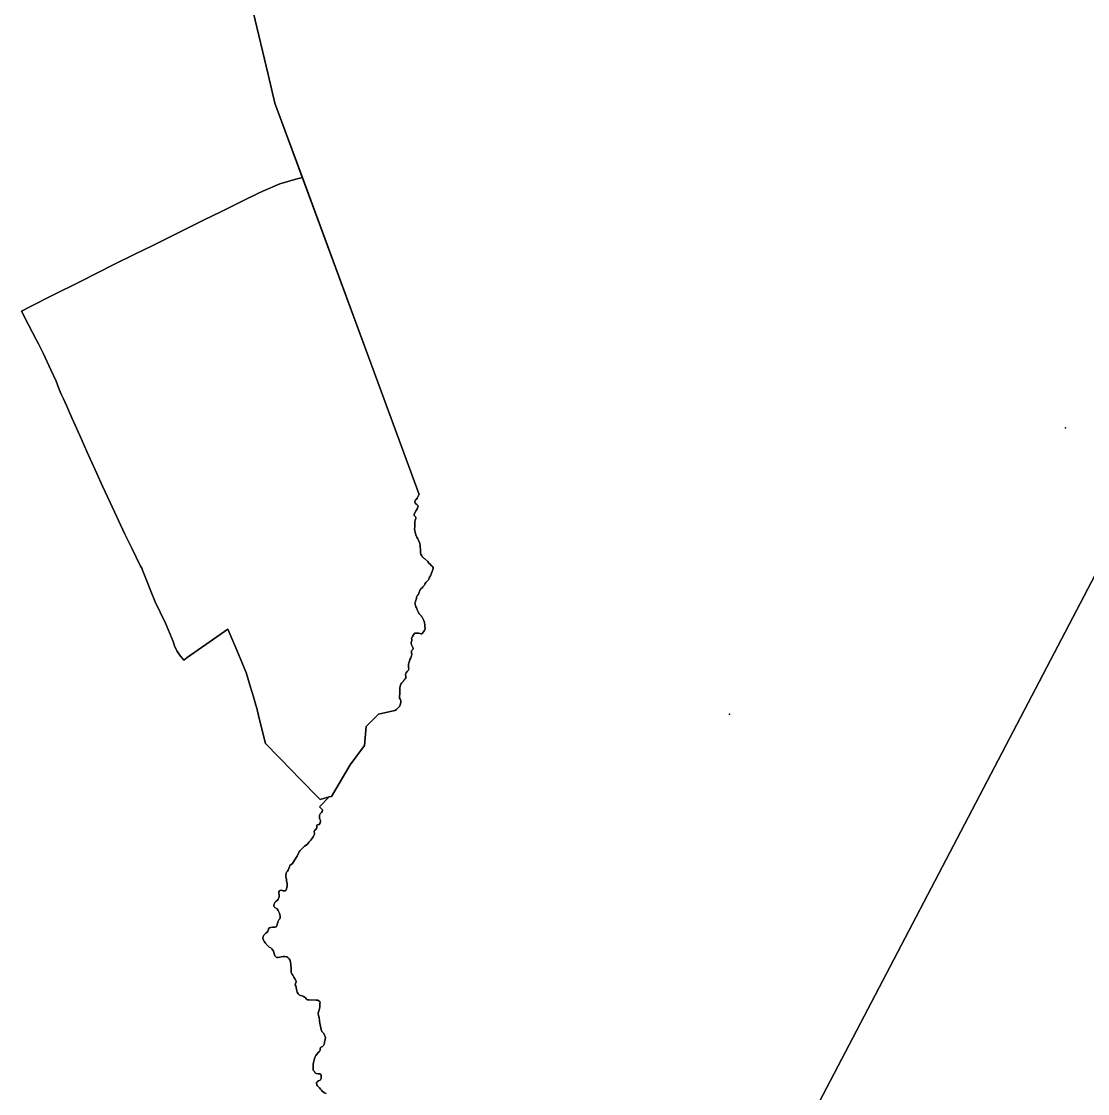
# Model space of a CAD drawing. Header units: inches. Extents: x 11258954 to 11313122, y 3645444 to 3695200.
# Drawn here: x 11271974 to 11278703, y 3681567 to 3688335 of the extents above; entities that cross this region are included whole.
import ezdxf

# ---------------------------------------------------------------- set-up
doc = ezdxf.new("R2010")
doc.units = ezdxf.units.IN
doc.header["$MEASUREMENT"] = 0
for name, color, linetype in [('AnnexationHistory', 183, 'Continuous'), ('PointOfInterest', 52, 'Continuous'), ('RecyclingCenter', 61, 'Continuous')]:
    doc.layers.add(name, color=color, linetype=linetype)

msp = doc.modelspace()

# ---------------------------------------------------------------- linework, layer by layer
at = {"layer": 'AnnexationHistory'}
for points in [[(11283531.0785, 3693980.6975, 0), (11278632.864, 3684616.741, 0), (11276000, 3679583.4735, 0)], [(11276000, 3679583.4735, 0), (11278632.864, 3684616.741, 0), (11283531.0785, 3693980.6975, 0)], [(11273341.125, 3688793.8125, 0), (11273530.5, 3688000, 0), (11273573.8125, 3687819.625, 0), (11273746.8015, 3687350.071, 0), (11273704.5625, 3687340.125, 0), (11273604.0315, 3687310.8125, 0), (11273496.8125, 3687262.9375, 0), (11273470.4375, 3687251.125, 0), (11273448.2815, 3687240.25, 0), (11273384.1845, 3687208.7615, 0), (11273231.75, 3687133.875, 0), (11273131.719, 3687084.5625, 0), (11272966.727, 3687002.3335, 0), (11272798.6875, 3686918.9375, 0), (11272693.6245, 3686867.157, 0), (11272557.125, 3686799.8125, 0), (11272452.661, 3686747.1515, 0), (11272341.2235, 3686690.968, 0), (11272168.177, 3686604.1645, 0), (11272025.719, 3686532.5625, 0), (11271973.5625, 3686506.25, 0), (11272018.8415, 3686419.2335, 0), (11272068.6565, 3686323.5, 0), (11272081.304, 3686299.2325, 0), (11272109.7545, 3686240.817, 0), (11272159.844, 3686135.625, 0), (11272193.7815, 3686064.375, 0), (11272209.1875, 3686018.9375, 0), (11272218.5315, 3685998.0625, 0), (11272227.3125, 3685978.375, 0), (11272238.6565, 3685952.9375, 0), (11272249.5, 3685928.75, 0), (11272259.594, 3685906.125, 0), (11272270.719, 3685881.1875, 0), (11272292.1565, 3685832.875, 0), (11272341.375, 3685720.9375, 0), (11272386.4565, 3685619.509, 0), (11272448.7815, 3685482.0625, 0), (11272485.4555, 3685401.5855, 0), (11272533.6565, 3685297.5, 0), (11272627.094, 3685097.9375, 0), (11272633.0315, 3685085.875, 0), (11272670.647, 3685009.6055, 0), (11272725.9065, 3684897.5625, 0), (11272732.75, 3684883.6875, 0), (11272737.3725, 3684872.134, 0), (11272762.7365, 3684808.743, 0), (11272790.939, 3684738.258, 0), (11272817.625, 3684671.5625, 0), (11272849.063, 3684605.355, 0), (11272881.9065, 3684536.1875, 0), (11272888.375, 3684522.625, 0), (11272909.498, 3684472.104, 0), (11272931.469, 3684420.375, 0), (11272940.2205, 3684394.213, 0), (11272950.3775, 3684370.565, 0), (11272953.6565, 3684362.9375, 0), (11272961.9775, 3684350.5235, 0), (11272971.703, 3684336.0135, 0), (11272998.9045, 3684303.0505, 0), (11273020.5315, 3684320.5625, 0), (11273275.879, 3684498.789, 0), (11273294.9685, 3684454.781, 0), (11273333.084, 3684366.9115, 0), (11273358.9635, 3684305.4475, 0), (11273386.2445, 3684240.654, 0), (11273392.7665, 3684225.1635, 0), (11273418.077, 3684138.796, 0), (11273437.7625, 3684071.621, 0), (11273453.4295, 3684018.1595, 0), (11273458.7515, 3684000, 0), (11273474.771, 3683935.116, 0), (11273513.605, 3683777.776, 0), (11273683.5615, 3683603.2465, 0), (11273725.192, 3683560.496, 0), (11273858.459, 3683423.643, 0), (11273916.368, 3683439.5185, 0), (11273855.5625, 3683377, 0), (11273857, 3683374.75, 0), (11273866, 3683367.25, 0), (11273873, 3683357.5, 0), (11273874, 3683352.75, 0), (11273872, 3683348.25, 0), (11273868, 3683341.75, 0), (11273860, 3683333.25, 0), (11273856, 3683324.25, 0), (11273854, 3683314.75, 0), (11273855, 3683306, 0), (11273858, 3683300, 0), (11273862, 3683290.75, 0), (11273862, 3683280, 0), (11273860, 3683275.5, 0), (11273853, 3683265.75, 0), (11273842, 3683262.75, 0), (11273838, 3683260.75, 0), (11273839, 3683255.75, 0), (11273839, 3683244.25, 0), (11273837, 3683239.75, 0), (11273832, 3683234, 0), (11273823, 3683227.25, 0), (11273821, 3683223.5, 0), (11273821, 3683219.75, 0), (11273824, 3683211.75, 0), (11273824, 3683205.5, 0), (11273816, 3683187.5, 0), (11273801, 3683166.25, 0), (11273790, 3683156, 0), (11273784, 3683148.25, 0), (11273777, 3683140.25, 0), (11273760, 3683128.5, 0), (11273746, 3683115.25, 0), (11273731, 3683099.5, 0), (11273726, 3683093.25, 0), (11273722, 3683084.5, 0), (11273713, 3683066.75, 0), (11273708, 3683058, 0), (11273691, 3683030.5, 0), (11273683.5625, 3683019.875, 0), (11273677, 3683013.5, 0), (11273668, 3683006.75, 0), (11273665, 3682999.25, 0), (11273662, 3682989, 0), (11273657, 3682977.75, 0), (11273654, 3682971.5, 0), (11273647, 3682965, 0), (11273642, 3682948.25, 0), (11273643, 3682938, 0), (11273646, 3682919.5, 0), (11273647, 3682907.75, 0), (11273650, 3682896, 0), (11273651, 3682887, 0), (11273651, 3682874.25, 0), (11273645, 3682852.5, 0), (11273642, 3682849.5, 0), (11273638, 3682848, 0), (11273626, 3682848, 0), (11273612, 3682850.75, 0), (11273605, 3682849.5, 0), (11273602, 3682847.25, 0), (11273599, 3682841.75, 0), (11273599, 3682833.5, 0), (11273601, 3682821.75, 0), (11273600, 3682810.25, 0), (11273599, 3682804, 0), (11273594, 3682794.75, 0), (11273589, 3682789, 0), (11273581, 3682781.25, 0), (11273574, 3682773.25, 0), (11273570, 3682767.5, 0), (11273566, 3682757.75, 0), (11273566, 3682749.5, 0), (11273568, 3682745.25, 0), (11273573, 3682741.25, 0), (11273588, 3682732.5, 0), (11273595, 3682723.5, 0), (11273602, 3682705.5, 0), (11273605, 3682695.5, 0), (11273607, 3682687.5, 0), (11273606, 3682677.5, 0), (11273604, 3682671, 0), (11273598, 3682664.25, 0), (11273591, 3682652.25, 0), (11273587, 3682633.5, 0), (11273584, 3682622.75, 0), (11273581, 3682619, 0), (11273576, 3682617.25, 0), (11273558, 3682617, 0), (11273547, 3682615.75, 0), (11273539, 3682613, 0), (11273533.875, 3682608.375, 0), (11273532, 3682602.75, 0), (11273528, 3682591.75, 0), (11273524, 3682585.25, 0), (11273517, 3682580.5, 0), (11273509, 3682574, 0), (11273504, 3682567.5, 0), (11273500, 3682558.25, 0), (11273498, 3682548.25, 0), (11273500, 3682540.75, 0), (11273507, 3682524.5, 0), (11273511, 3682519, 0), (11273529, 3682499.25, 0), (11273538, 3682492, 0), (11273547, 3682486.5, 0), (11273554, 3682481, 0), (11273560, 3682472.5, 0), (11273564, 3682465.75, 0), (11273574, 3682436, 0), (11273581, 3682428.5, 0), (11273585, 3682427, 0), (11273593, 3682427, 0), (11273604, 3682428.5, 0), (11273614, 3682431.5, 0), (11273625.969, 3682433, 0), (11273637, 3682432.5, 0), (11273648, 3682430.75, 0), (11273656, 3682425.75, 0), (11273663, 3682417.25, 0), (11273669, 3682407.25, 0), (11273672.0625, 3682396.1875, 0), (11273674.469, 3682381.8125, 0), (11273675.969, 3682353.875, 0), (11273676, 3682343.25, 0), (11273677, 3682332, 0), (11273680, 3682323.25, 0), (11273686, 3682314.5, 0), (11273692, 3682302, 0), (11273704, 3682284.75, 0), (11273708, 3682277.25, 0), (11273707, 3682271.75, 0), (11273703, 3682262.5, 0), (11273702, 3682254.75, 0), (11273705, 3682247.25, 0), (11273710, 3682226.75, 0), (11273712, 3682216.25, 0), (11273715, 3682206.5, 0), (11273720, 3682198, 0), (11273727, 3682191.5, 0), (11273734, 3682187.25, 0), (11273745, 3682183.75, 0), (11273754, 3682179.5, 0), (11273764, 3682173.25, 0), (11273773, 3682162.5, 0), (11273778, 3682159.75, 0), (11273788, 3682158.75, 0), (11273834, 3682158, 0), (11273845, 3682156, 0), (11273852, 3682151.75, 0), (11273857, 3682148.25, 0), (11273859, 3682144.25, 0), (11273858, 3682137.75, 0), (11273858, 3682126.75, 0), (11273857, 3682115.5, 0), (11273855, 3682104.75, 0), (11273852, 3682094.75, 0), (11273848, 3682083, 0), (11273847, 3682072, 0), (11273849, 3682059.5, 0), (11273852, 3682047.75, 0), (11273856, 3682025.75, 0), (11273860, 3682000, 0), (11273861, 3681992.25, 0), (11273865, 3681971.25, 0), (11273869, 3681960.25, 0), (11273875, 3681953.25, 0), (11273883, 3681945.75, 0), (11273892, 3681922.25, 0), (11273891, 3681911.75, 0), (11273890, 3681906.5, 0), (11273889, 3681900, 0), (11273886, 3681894.5, 0), (11273886, 3681888.5, 0), (11273884, 3681878.75, 0), (11273881, 3681871.75, 0), (11273876, 3681866.5, 0), (11273874, 3681865.25, 0), (11273865, 3681860.5, 0), (11273862, 3681857.25, 0), (11273860, 3681848, 0), (11273859, 3681841.25, 0), (11273854, 3681832.5, 0), (11273848, 3681827.75, 0), (11273832, 3681808.75, 0), (11273827, 3681799.75, 0), (11273823, 3681789.5, 0), (11273821, 3681779, 0), (11273819, 3681771.25, 0), (11273818, 3681763.5, 0), (11273816, 3681752, 0), (11273815, 3681741.5, 0), (11273815, 3681719.25, 0), (11273816, 3681715.5, 0), (11273822.969, 3681706.8125, 0), (11273826, 3681700.25, 0), (11273830, 3681696, 0), (11273834, 3681694.25, 0), (11273847, 3681692.25, 0), (11273857, 3681691.75, 0), (11273864, 3681687.75, 0), (11273865, 3681684.75, 0), (11273866, 3681673.25, 0), (11273865, 3681663.25, 0), (11273862, 3681655, 0), (11273859, 3681652, 0), (11273849, 3681647.25, 0), (11273841, 3681642, 0), (11273837, 3681636.5, 0), (11273836, 3681631.75, 0), (11273838, 3681622.75, 0), (11273842, 3681616.25, 0), (11273847, 3681611, 0), (11273854, 3681603.25, 0), (11273862, 3681595, 0), (11273867, 3681589, 0), (11273872, 3681582.25, 0), (11273887, 3681571.25, 0), (11273896, 3681567, 0)], [(11273896, 3681567, 0), (11273887, 3681571.25, 0), (11273872, 3681582.25, 0), (11273867, 3681589, 0), (11273862, 3681595, 0), (11273854, 3681603.25, 0), (11273847, 3681611, 0), (11273842, 3681616.25, 0), (11273838, 3681622.75, 0), (11273836, 3681631.75, 0), (11273837, 3681636.5, 0), (11273841, 3681642, 0), (11273849, 3681647.25, 0), (11273859, 3681652, 0), (11273862, 3681655, 0), (11273865, 3681663.25, 0), (11273866, 3681673.25, 0), (11273865, 3681684.75, 0), (11273864, 3681687.75, 0), (11273857, 3681691.75, 0), (11273847, 3681692.25, 0), (11273834, 3681694.25, 0), (11273830, 3681696, 0), (11273826, 3681700.25, 0), (11273822.969, 3681706.8125, 0), (11273816, 3681715.5, 0), (11273815, 3681719.25, 0), (11273815, 3681741.5, 0), (11273816, 3681752, 0), (11273818, 3681763.5, 0), (11273819, 3681771.25, 0), (11273821, 3681779, 0), (11273823, 3681789.5, 0), (11273827, 3681799.75, 0), (11273832, 3681808.75, 0), (11273848, 3681827.75, 0), (11273854, 3681832.5, 0), (11273859, 3681841.25, 0), (11273860, 3681848, 0), (11273862, 3681857.25, 0), (11273865, 3681860.5, 0), (11273874, 3681865.25, 0), (11273876, 3681866.5, 0), (11273881, 3681871.75, 0), (11273884, 3681878.75, 0), (11273886, 3681888.5, 0), (11273886, 3681894.5, 0), (11273889, 3681900, 0), (11273890, 3681906.5, 0), (11273891, 3681911.75, 0), (11273892, 3681922.25, 0), (11273883, 3681945.75, 0), (11273875, 3681953.25, 0), (11273869, 3681960.25, 0), (11273865, 3681971.25, 0), (11273861, 3681992.25, 0), (11273860, 3682000, 0), (11273856, 3682025.75, 0), (11273852, 3682047.75, 0), (11273849, 3682059.5, 0), (11273847, 3682072, 0), (11273848, 3682083, 0), (11273852, 3682094.75, 0), (11273855, 3682104.75, 0), (11273857, 3682115.5, 0), (11273858, 3682126.75, 0), (11273858, 3682137.75, 0), (11273859, 3682144.25, 0), (11273857, 3682148.25, 0), (11273852, 3682151.75, 0), (11273845, 3682156, 0), (11273834, 3682158, 0), (11273788, 3682158.75, 0), (11273778, 3682159.75, 0), (11273773, 3682162.5, 0), (11273764, 3682173.25, 0), (11273754, 3682179.5, 0), (11273745, 3682183.75, 0), (11273734, 3682187.25, 0), (11273727, 3682191.5, 0), (11273720, 3682198, 0), (11273715, 3682206.5, 0), (11273712, 3682216.25, 0), (11273710, 3682226.75, 0), (11273705, 3682247.25, 0), (11273702, 3682254.75, 0), (11273703, 3682262.5, 0), (11273707, 3682271.75, 0), (11273708, 3682277.25, 0), (11273704, 3682284.75, 0), (11273692, 3682302, 0), (11273686, 3682314.5, 0), (11273680, 3682323.25, 0), (11273677, 3682332, 0), (11273676, 3682343.25, 0), (11273675.969, 3682353.875, 0), (11273674.469, 3682381.8125, 0), (11273672.0625, 3682396.1875, 0), (11273669, 3682407.25, 0), (11273663, 3682417.25, 0), (11273656, 3682425.75, 0), (11273648, 3682430.75, 0), (11273637, 3682432.5, 0), (11273625.969, 3682433, 0), (11273614, 3682431.5, 0), (11273604, 3682428.5, 0), (11273593, 3682427, 0), (11273585, 3682427, 0), (11273581, 3682428.5, 0), (11273574, 3682436, 0), (11273564, 3682465.75, 0), (11273560, 3682472.5, 0), (11273554, 3682481, 0), (11273547, 3682486.5, 0), (11273538, 3682492, 0), (11273529, 3682499.25, 0), (11273511, 3682519, 0), (11273507, 3682524.5, 0), (11273500, 3682540.75, 0), (11273498, 3682548.25, 0), (11273500, 3682558.25, 0), (11273504, 3682567.5, 0), (11273509, 3682574, 0), (11273517, 3682580.5, 0), (11273524, 3682585.25, 0), (11273528, 3682591.75, 0), (11273532, 3682602.75, 0), (11273533.875, 3682608.375, 0), (11273539, 3682613, 0), (11273547, 3682615.75, 0), (11273558, 3682617, 0), (11273576, 3682617.25, 0), (11273581, 3682619, 0), (11273584, 3682622.75, 0), (11273587, 3682633.5, 0), (11273591, 3682652.25, 0), (11273598, 3682664.25, 0), (11273604, 3682671, 0), (11273606, 3682677.5, 0), (11273607, 3682687.5, 0), (11273605, 3682695.5, 0), (11273602, 3682705.5, 0), (11273595, 3682723.5, 0), (11273588, 3682732.5, 0), (11273573, 3682741.25, 0), (11273568, 3682745.25, 0), (11273566, 3682749.5, 0), (11273566, 3682757.75, 0), (11273570, 3682767.5, 0), (11273574, 3682773.25, 0), (11273581, 3682781.25, 0), (11273589, 3682789, 0), (11273594, 3682794.75, 0), (11273599, 3682804, 0), (11273600, 3682810.25, 0), (11273601, 3682821.75, 0), (11273599, 3682833.5, 0), (11273599, 3682841.75, 0), (11273602, 3682847.25, 0), (11273605, 3682849.5, 0), (11273612, 3682850.75, 0), (11273626, 3682848, 0), (11273638, 3682848, 0), (11273642, 3682849.5, 0), (11273645, 3682852.5, 0), (11273651, 3682874.25, 0), (11273651, 3682887, 0), (11273650, 3682896, 0), (11273647, 3682907.75, 0), (11273646, 3682919.5, 0), (11273643, 3682938, 0), (11273642, 3682948.25, 0), (11273647, 3682965, 0), (11273654, 3682971.5, 0), (11273657, 3682977.75, 0), (11273662, 3682989, 0), (11273665, 3682999.25, 0), (11273668, 3683006.75, 0), (11273677, 3683013.5, 0), (11273683.5625, 3683019.875, 0), (11273691, 3683030.5, 0), (11273708, 3683058, 0), (11273713, 3683066.75, 0), (11273722, 3683084.5, 0), (11273726, 3683093.25, 0), (11273731, 3683099.5, 0), (11273746, 3683115.25, 0), (11273760, 3683128.5, 0), (11273777, 3683140.25, 0), (11273784, 3683148.25, 0), (11273790, 3683156, 0), (11273801, 3683166.25, 0), (11273816, 3683187.5, 0), (11273824, 3683205.5, 0), (11273824, 3683211.75, 0), (11273821, 3683219.75, 0), (11273821, 3683223.5, 0), (11273823, 3683227.25, 0), (11273832, 3683234, 0), (11273837, 3683239.75, 0), (11273839, 3683244.25, 0), (11273839, 3683255.75, 0), (11273838, 3683260.75, 0), (11273842, 3683262.75, 0), (11273853, 3683265.75, 0), (11273860, 3683275.5, 0), (11273862, 3683280, 0), (11273862, 3683290.75, 0), (11273858, 3683300, 0), (11273855, 3683306, 0), (11273854, 3683314.75, 0), (11273856, 3683324.25, 0), (11273860, 3683333.25, 0), (11273868, 3683341.75, 0), (11273872, 3683348.25, 0), (11273874, 3683352.75, 0), (11273873, 3683357.5, 0), (11273866, 3683367.25, 0), (11273857, 3683374.75, 0), (11273855.5625, 3683377, 0), (11273916.368, 3683439.5185, 0), (11273930.5995, 3683443.42, 0), (11274049.554, 3683642.481, 0), (11274138.5, 3683765.125, 0), (11274150, 3683884.25, 0), (11274228.0315, 3683962.8125, 0), (11274331.1875, 3683984.6875, 0), (11274341.9005, 3683992.45, 0), (11274352, 3684001.75, 0), (11274359, 3684011.5, 0), (11274365, 3684020.5, 0), (11274367, 3684027, 0), (11274368, 3684038.75, 0), (11274368, 3684048.5, 0), (11274365, 3684056.5, 0), (11274360, 3684064.25, 0), (11274359, 3684069.75, 0), (11274360, 3684078.75, 0), (11274363, 3684088, 0), (11274363, 3684100, 0), (11274363, 3684105.25, 0), (11274362, 3684115.5, 0), (11274363, 3684125.75, 0), (11274364, 3684139, 0), (11274367, 3684148, 0), (11274369, 3684152.25, 0), (11274375, 3684160.25, 0), (11274385, 3684169.75, 0), (11274388, 3684176.5, 0), (11274395, 3684184.75, 0), (11274399, 3684192.5, 0), (11274400, 3684199.75, 0), (11274398, 3684211.25, 0), (11274400, 3684219, 0), (11274402, 3684223.75, 0), (11274408, 3684232.25, 0), (11274416, 3684240.75, 0), (11274417, 3684243.75, 0), (11274418, 3684248.75, 0), (11274417, 3684257.75, 0), (11274416, 3684264.75, 0), (11274417, 3684277.25, 0), (11274419, 3684287.25, 0), (11274422, 3684297, 0), (11274426, 3684307.75, 0), (11274432, 3684317.75, 0), (11274436, 3684331.5, 0), (11274437, 3684338, 0), (11274435, 3684350.5, 0), (11274436, 3684360.5, 0), (11274436, 3684362.75, 0), (11274444, 3684370.75, 0), (11274446, 3684374, 0), (11274446, 3684380.25, 0), (11274445, 3684382.75, 0), (11274435, 3684400.25, 0), (11274433, 3684407.5, 0), (11274433, 3684414.25, 0), (11274436, 3684421.25, 0), (11274438, 3684427.75, 0), (11274438, 3684434, 0), (11274436, 3684439.5, 0), (11274443, 3684453.25, 0), (11274449, 3684463.25, 0), (11274457, 3684473.5, 0), (11274468, 3684474.5, 0), (11274480, 3684474.25, 0), (11274490, 3684472.25, 0), (11274495, 3684468.5, 0), (11274498, 3684468, 0), (11274501, 3684468.75, 0), (11274503, 3684471.25, 0), (11274517.0315, 3684490.1875, 0), (11274518.1875, 3684492.1875, 0), (11274519.25, 3684494.125, 0), (11274520.094, 3684495.875, 0), (11274520.625, 3684497.375, 0), (11274521.1875, 3684501.75, 0), (11274521.125, 3684507.125, 0), (11274520.719, 3684513.1875, 0), (11274520.219, 3684519.5625, 0), (11274519.75, 3684525.375, 0), (11274519.1565, 3684530.625, 0), (11274518.344, 3684535.6875, 0), (11274517.219, 3684540.9375, 0), (11274515.6875, 3684546.75, 0), (11274513.875, 3684552.625, 0), (11274511.969, 3684557.8125, 0), (11274510.0315, 3684561.75, 0), (11274508.0315, 3684565.3125, 0), (11274505.5315, 3684569.75, 0), (11274502.6875, 3684574.5625, 0), (11274499.6565, 3684579.125, 0), (11274497.844, 3684581.4375, 0), (11274495.9375, 3684583.625, 0), (11274493.969, 3684585.75, 0), (11274491.844, 3684587.9375, 0), (11274488.5625, 3684591.375, 0), (11274485.375, 3684594.875, 0), (11274482.6565, 3684598.25, 0), (11274480.844, 3684601.125, 0), (11274479.25, 3684604.5, 0), (11274477.25, 3684608.6875, 0), (11274475.094, 3684613.25, 0), (11274473.0625, 3684617.6875, 0), (11274470.719, 3684623, 0), (11274468.5315, 3684628.25, 0), (11274466.344, 3684633.6875, 0), (11274464.0625, 3684639.6875, 0), (11274461.125, 3684647.875, 0), (11274458.719, 3684656.0625, 0), (11274457.625, 3684663.1875, 0), (11274458.6875, 3684668.0625, 0), (11274460.344, 3684671.3125, 0), (11274461.969, 3684676.0625, 0), (11274463.5, 3684681.5, 0), (11274464.875, 3684687, 0), (11274466.5, 3684693.125, 0), (11274468.219, 3684698.9375, 0), (11274470.0315, 3684704.5, 0), (11274473, 3684712.75, 0), (11274479, 3684718, 0), (11274481, 3684726.75, 0), (11274488, 3684743.5, 0), (11274491, 3684748.75, 0), (11274495, 3684753.75, 0), (11274503, 3684760.5, 0), (11274507, 3684765.75, 0), (11274515, 3684774.5, 0), (11274520, 3684783.25, 0), (11274526, 3684792.75, 0), (11274534, 3684802.25, 0), (11274542, 3684809.5, 0), (11274546, 3684815, 0), (11274550, 3684826.75, 0), (11274555, 3684836, 0), (11274560, 3684846, 0), (11274568, 3684869.25, 0), (11274572, 3684881.5, 0), (11274572, 3684887.25, 0), (11274567, 3684896, 0), (11274562, 3684899.25, 0), (11274554, 3684908.5, 0), (11274546, 3684916, 0), (11274538, 3684925.25, 0), (11274519, 3684943, 0), (11274516, 3684945.25, 0), (11274510, 3684950.25, 0), (11274506, 3684953.25, 0), (11274500, 3684962, 0), (11274495, 3684971.5, 0), (11274493, 3684980.5, 0), (11274492, 3684992.25, 0), (11274492, 3685004.75, 0), (11274491, 3685016.75, 0), (11274490, 3685027, 0), (11274488, 3685040, 0), (11274480, 3685060.75, 0), (11274475, 3685068.5, 0), (11274469, 3685079, 0), (11274466, 3685089, 0), (11274458, 3685109.75, 0), (11274456, 3685121.5, 0), (11274455, 3685132, 0), (11274456, 3685144, 0), (11274457, 3685178.5, 0), (11274458, 3685186.25, 0), (11274462, 3685197.5, 0), (11274462, 3685204.25, 0), (11274461, 3685208.5, 0), (11274454, 3685213.75, 0), (11274453, 3685217.25, 0), (11274453, 3685224.75, 0), (11274454, 3685229.75, 0), (11274466, 3685248.75, 0), (11274471, 3685257.75, 0), (11274476, 3685268.75, 0), (11274477, 3685275.25, 0), (11274475, 3685279.5, 0), (11274470, 3685286.25, 0), (11274462, 3685291, 0), (11274458, 3685296, 0), (11274456, 3685303.25, 0), (11274457, 3685306.75, 0), (11274461, 3685314.75, 0), (11274467, 3685319.5, 0), (11274472, 3685326.75, 0), (11274482, 3685346.75, 0), (11274483.844, 3685349.5, 0), (11274193.6875, 3686137.0625, 0), (11273573.8125, 3687819.625, 0), (11273530.5, 3688000, 0), (11273341.125, 3688793.8125, 0)]]:
    msp.add_polyline3d(points, dxfattribs=at)
msp.add_polyline3d([(11273746.8015, 3687350.071, 0), (11274193.6875, 3686137.0625, 0), (11274483.844, 3685349.5, 0), (11274482, 3685346.75, 0), (11274472, 3685326.75, 0), (11274467, 3685319.5, 0), (11274461, 3685314.75, 0), (11274457, 3685306.75, 0), (11274456, 3685303.25, 0), (11274458, 3685296, 0), (11274462, 3685291, 0), (11274470, 3685286.25, 0), (11274475, 3685279.5, 0), (11274477, 3685275.25, 0), (11274476, 3685268.75, 0), (11274471, 3685257.75, 0), (11274466, 3685248.75, 0), (11274454, 3685229.75, 0), (11274453, 3685224.75, 0), (11274453, 3685217.25, 0), (11274454, 3685213.75, 0), (11274461, 3685208.5, 0), (11274462, 3685204.25, 0), (11274462, 3685197.5, 0), (11274458, 3685186.25, 0), (11274457, 3685178.5, 0), (11274456, 3685144, 0), (11274455, 3685132, 0), (11274456, 3685121.5, 0), (11274458, 3685109.75, 0), (11274466, 3685089, 0), (11274469, 3685079, 0), (11274475, 3685068.5, 0), (11274480, 3685060.75, 0), (11274488, 3685040, 0), (11274490, 3685027, 0), (11274491, 3685016.75, 0), (11274492, 3685004.75, 0), (11274492, 3684992.25, 0), (11274493, 3684980.5, 0), (11274495, 3684971.5, 0), (11274500, 3684962, 0), (11274506, 3684953.25, 0), (11274510, 3684950.25, 0), (11274516, 3684945.25, 0), (11274519, 3684943, 0), (11274538, 3684925.25, 0), (11274546, 3684916, 0), (11274554, 3684908.5, 0), (11274562, 3684899.25, 0), (11274567, 3684896, 0), (11274572, 3684887.25, 0), (11274572, 3684881.5, 0), (11274568, 3684869.25, 0), (11274560, 3684846, 0), (11274555, 3684836, 0), (11274550, 3684826.75, 0), (11274546, 3684815, 0), (11274542, 3684809.5, 0), (11274534, 3684802.25, 0), (11274526, 3684792.75, 0), (11274520, 3684783.25, 0), (11274515, 3684774.5, 0), (11274507, 3684765.75, 0), (11274503, 3684760.5, 0), (11274495, 3684753.75, 0), (11274491, 3684748.75, 0), (11274488, 3684743.5, 0), (11274481, 3684726.75, 0), (11274479, 3684718, 0), (11274473, 3684712.75, 0), (11274470.0315, 3684704.5, 0), (11274468.219, 3684698.9375, 0), (11274466.5, 3684693.125, 0), (11274464.875, 3684687, 0), (11274463.5, 3684681.5, 0), (11274461.969, 3684676.0625, 0), (11274460.344, 3684671.3125, 0), (11274458.6875, 3684668.0625, 0), (11274457.625, 3684663.1875, 0), (11274458.719, 3684656.0625, 0), (11274461.125, 3684647.875, 0), (11274464.0625, 3684639.6875, 0), (11274466.344, 3684633.6875, 0), (11274468.5315, 3684628.25, 0), (11274470.719, 3684623, 0), (11274473.0625, 3684617.6875, 0), (11274475.094, 3684613.25, 0), (11274477.25, 3684608.6875, 0), (11274479.25, 3684604.5, 0), (11274480.844, 3684601.125, 0), (11274482.6565, 3684598.25, 0), (11274485.375, 3684594.875, 0), (11274488.5625, 3684591.375, 0), (11274491.844, 3684587.9375, 0), (11274493.969, 3684585.75, 0), (11274495.9375, 3684583.625, 0), (11274497.844, 3684581.4375, 0), (11274499.6565, 3684579.125, 0), (11274502.6875, 3684574.5625, 0), (11274505.5315, 3684569.75, 0), (11274508.0315, 3684565.3125, 0), (11274510.0315, 3684561.75, 0), (11274511.969, 3684557.8125, 0), (11274513.875, 3684552.625, 0), (11274515.6875, 3684546.75, 0), (11274517.219, 3684540.9375, 0), (11274518.344, 3684535.6875, 0), (11274519.1565, 3684530.625, 0), (11274519.75, 3684525.375, 0), (11274520.219, 3684519.5625, 0), (11274520.719, 3684513.1875, 0), (11274521.125, 3684507.125, 0), (11274521.1875, 3684501.75, 0), (11274520.625, 3684497.375, 0), (11274520.094, 3684495.875, 0), (11274519.25, 3684494.125, 0), (11274518.1875, 3684492.1875, 0), (11274517.0315, 3684490.1875, 0), (11274503, 3684471.25, 0), (11274501, 3684468.75, 0), (11274498, 3684468, 0), (11274495, 3684468.5, 0), (11274490, 3684472.25, 0), (11274480, 3684474.25, 0), (11274468, 3684474.5, 0), (11274457, 3684473.5, 0), (11274449, 3684463.25, 0), (11274443, 3684453.25, 0), (11274436, 3684439.5, 0), (11274438, 3684434, 0), (11274438, 3684427.75, 0), (11274436, 3684421.25, 0), (11274433, 3684414.25, 0), (11274433, 3684407.5, 0), (11274435, 3684400.25, 0), (11274445, 3684382.75, 0), (11274446, 3684380.25, 0), (11274446, 3684374, 0), (11274444, 3684370.75, 0), (11274436, 3684362.75, 0), (11274436, 3684360.5, 0), (11274435, 3684350.5, 0), (11274437, 3684338, 0), (11274436, 3684331.5, 0), (11274432, 3684317.75, 0), (11274426, 3684307.75, 0), (11274422, 3684297, 0), (11274419, 3684287.25, 0), (11274417, 3684277.25, 0), (11274416, 3684264.75, 0), (11274417, 3684257.75, 0), (11274418, 3684248.75, 0), (11274417, 3684243.75, 0), (11274416, 3684240.75, 0), (11274408, 3684232.25, 0), (11274402, 3684223.75, 0), (11274400, 3684219, 0), (11274398, 3684211.25, 0), (11274400, 3684199.75, 0), (11274399, 3684192.5, 0), (11274395, 3684184.75, 0), (11274388, 3684176.5, 0), (11274385, 3684169.75, 0), (11274375, 3684160.25, 0), (11274369, 3684152.25, 0), (11274367, 3684148, 0), (11274364, 3684139, 0), (11274363, 3684125.75, 0), (11274362, 3684115.5, 0), (11274363, 3684105.25, 0), (11274363, 3684100, 0), (11274363, 3684088, 0), (11274360, 3684078.75, 0), (11274359, 3684069.75, 0), (11274360, 3684064.25, 0), (11274365, 3684056.5, 0), (11274368, 3684048.5, 0), (11274368, 3684038.75, 0), (11274367, 3684027, 0), (11274365, 3684020.5, 0), (11274359, 3684011.5, 0), (11274352, 3684001.75, 0), (11274341.9005, 3683992.45, 0), (11274331.1875, 3683984.6875, 0), (11274228.0315, 3683962.8125, 0), (11274150, 3683884.25, 0), (11274138.5, 3683765.125, 0), (11274049.554, 3683642.481, 0), (11273930.5995, 3683443.42, 0), (11273916.368, 3683439.5185, 0), (11273858.459, 3683423.643, 0), (11273725.192, 3683560.496, 0), (11273683.5615, 3683603.2465, 0), (11273513.605, 3683777.776, 0), (11273474.771, 3683935.116, 0), (11273458.7515, 3684000, 0), (11273453.4295, 3684018.1595, 0), (11273437.7625, 3684071.621, 0), (11273418.077, 3684138.796, 0), (11273392.7665, 3684225.1635, 0), (11273386.2445, 3684240.654, 0), (11273358.9635, 3684305.4475, 0), (11273333.084, 3684366.9115, 0), (11273294.9685, 3684454.781, 0), (11273275.879, 3684498.789, 0), (11273020.5315, 3684320.5625, 0), (11272998.9045, 3684303.0505, 0), (11272971.703, 3684336.0135, 0), (11272961.9775, 3684350.5235, 0), (11272953.6565, 3684362.9375, 0), (11272950.3775, 3684370.565, 0), (11272940.2205, 3684394.213, 0), (11272931.469, 3684420.375, 0), (11272909.498, 3684472.104, 0), (11272888.375, 3684522.625, 0), (11272881.9065, 3684536.1875, 0), (11272849.063, 3684605.355, 0), (11272817.625, 3684671.5625, 0), (11272790.939, 3684738.258, 0), (11272762.7365, 3684808.743, 0), (11272737.3725, 3684872.134, 0), (11272732.75, 3684883.6875, 0), (11272725.9065, 3684897.5625, 0), (11272670.647, 3685009.6055, 0), (11272633.0315, 3685085.875, 0), (11272627.094, 3685097.9375, 0), (11272533.6565, 3685297.5, 0), (11272485.4555, 3685401.5855, 0), (11272448.7815, 3685482.0625, 0), (11272386.4565, 3685619.509, 0), (11272341.375, 3685720.9375, 0), (11272292.1565, 3685832.875, 0), (11272270.719, 3685881.1875, 0), (11272259.594, 3685906.125, 0), (11272249.5, 3685928.75, 0), (11272238.6565, 3685952.9375, 0), (11272227.3125, 3685978.375, 0), (11272218.5315, 3685998.0625, 0), (11272209.1875, 3686018.9375, 0), (11272193.7815, 3686064.375, 0), (11272159.844, 3686135.625, 0), (11272109.7545, 3686240.817, 0), (11272081.304, 3686299.2325, 0), (11272068.6565, 3686323.5, 0), (11272018.8415, 3686419.2335, 0), (11271973.5625, 3686506.25, 0), (11272025.719, 3686532.5625, 0), (11272168.177, 3686604.1645, 0), (11272341.2235, 3686690.968, 0), (11272452.661, 3686747.1515, 0), (11272557.125, 3686799.8125, 0), (11272693.6245, 3686867.157, 0), (11272798.6875, 3686918.9375, 0), (11272966.727, 3687002.3335, 0), (11273131.719, 3687084.5625, 0), (11273231.75, 3687133.875, 0), (11273384.1845, 3687208.7615, 0), (11273448.2815, 3687240.25, 0), (11273470.4375, 3687251.125, 0), (11273496.8125, 3687262.9375, 0), (11273604.0315, 3687310.8125, 0), (11273704.5625, 3687340.125, 0)], close=True, dxfattribs=at)
at = {"layer": 'PointOfInterest'}
msp.add_point((11276442.1471, 3683962.016), dxfattribs=at)
at = {"layer": 'RecyclingCenter'}
msp.add_point((11278564.65, 3685770.5275), dxfattribs=at)

doc.saveas('drawing.dxf')
